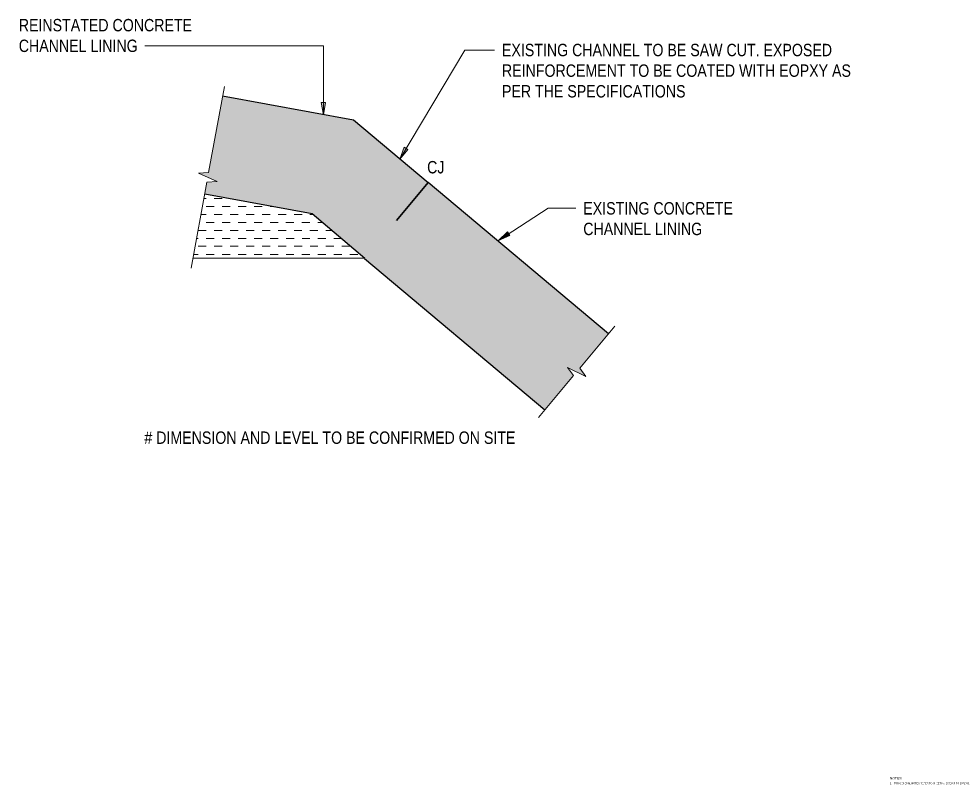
# Model space of a CAD drawing. Header units: metres. Extents: x 577.1 to 621.8, y 1.3 to 21.9.
# Drawn here: x 592.03 to 593.925, y 2.657 to 4.201 of the extents above; entities that cross this region are included whole.
import ezdxf

# ---------------------------------------------------------------- set-up
doc = ezdxf.new("R2010")
doc.units = ezdxf.units.M
doc.linetypes.add('JacobsDash', pattern=[0.0045, 0.003, -0.0015])
for name, color, linetype, lineweight in [('D-BDGE', 7, 'Continuous', 13), ('D-BDGE-LINE', 7, 'Continuous', 9), ('D-ENHA-TEXT', 7, 'Continuous', 9)]:
    doc.layers.add(name, color=color, linetype=linetype, lineweight=lineweight)
doc.styles.add('Arial Narrow_3', font='ARIALN.TTF', dxfattribs={"height": 0.025})
doc.styles.add('Arial Narrow_4', font='ARIALN.TTF', dxfattribs={"height": 0.0035})
doc.styles.add('Arial Narrow_5', font='ARIALN.TTF', dxfattribs={"height": 0.005})

# ---------------------------------------------------------------- blocks, each defined once
blk = doc.blocks.new('CS_DET_BreakLine_ViewScale - CS_Std BreakLine-7445381-Drafting 3')
at = {"layer": 'D-BDGE-LINE'}
for p, q in [((0.095, 0.02), (0.09, 0)), ((0.105, -0.02), (0.095, 0.02)), ((0.09, 0), (-0.02, 0)), ((0.11, 0), (0.105, -0.02)), ((0.22, 0), (0.11, 0))]:
    blk.add_line(p, q, dxfattribs=at)
blk = doc.blocks.new('CS_DET_BreakLine_ViewScale - CS_Std BreakLine-7462830-Drafting 3')
at = {"layer": 'D-BDGE-LINE'}
for p, q in [((0.1612, -0.02), (0.1712, 0.02)), ((0.1712, 0.02), (0.1762, 0)), ((-0.02, 0), (0.1562, 0)), ((0.1562, 0), (0.1612, -0.02)), ((0.1762, 0), (0.3524, 0))]:
    blk.add_line(p, q, dxfattribs=at)

msp = doc.modelspace()

# ---------------------------------------------------------------- hatches: boundary and pattern name
at = {"layer": 'D-BDGE-LINE', "true_color": 0xc0c0c0}
msp.add_hatch(color=9, dxfattribs=at).paths.add_polyline_path([(592.7286, 3.7181), (592.8564, 3.8704), (592.7058, 3.9967), (592.4412, 4.0451), (592.4131, 3.8914), (592.3925, 3.8901), (592.4301, 3.8731), (592.4095, 3.8718), (592.4052, 3.8484), (592.622, 3.8087), (592.7281, 3.7185)])
at = {"layer": 'D-BDGE-LINE', "true_color": 0xffffff}
msp.add_hatch(color=7, dxfattribs=at).paths.add_polyline_path([(593.092, 3.4122), (593.1498, 3.4812), (593.1377, 3.4979), (593.1748, 3.4798), (593.1627, 3.4965), (593.2205, 3.5654), (592.8567, 3.8708), (592.7281, 3.7175), (593.0791, 3.423)])
at = {"layer": 'D-BDGE-LINE'}
h = msp.add_hatch(dxfattribs=at)
h.set_pattern_fill('FP_7', color=256, style=0, pattern_type=2)
h.set_pattern_definition([(0, (588.520705, 0), (0.01613, 0.01613), [0.01613, -0.01613])])
h.paths.add_polyline_path([(592.7286, 3.7181), (592.622, 3.8087), (592.4052, 3.8484), (592.3814, 3.7181), (592.7281, 3.7181)])
at = {"layer": 'D-ENHA-TEXT'}
for points in [[(592.6449, 4.0073), (592.6493, 4.0323), (592.6405, 4.0323)], [(592.7989, 3.9184), (592.8155, 3.9376), (592.8079, 3.9421)], [(592.9982, 3.7538), (593.0216, 3.7637), (593.0168, 3.7711)]]:
    msp.add_hatch(color=256, dxfattribs=at).paths.add_polyline_path(points)

# ---------------------------------------------------------------- linework, layer by layer
at = {"layer": 'D-BDGE', "lineweight": 25}
for p, q in [((592.7058, 3.9967), (592.4412, 4.0451)), ((592.7058, 3.9967), (592.4412, 4.0451)), ((592.8564, 3.8704), (592.7058, 3.9967)), ((592.8564, 3.8704), (592.7058, 3.9967)), ((593.2205, 3.5654), (592.8567, 3.8708)), ((592.4052, 3.8484), (592.622, 3.8087)), ((592.4052, 3.8484), (592.622, 3.8087)), ((592.622, 3.8087), (592.7286, 3.7181)), ((592.622, 3.8087), (592.7286, 3.7181)), ((592.7281, 3.7175), (593.092, 3.4122))]:
    msp.add_line(p, q, dxfattribs=at)
at = {"layer": 'D-BDGE', "linetype": 'JacobsDash', "lineweight": 35}
msp.add_line((592.8567, 3.8708), (592.7281, 3.7175), dxfattribs=at)
at = {"layer": 'D-BDGE', "lineweight": 18}
msp.add_line((592.3814, 3.7181), (592.7286, 3.7181), dxfattribs=at)
at = {"layer": 'D-ENHA-TEXT'}
for p, q in [((592.4047, 4.1469), (592.284, 4.1469)), ((592.6449, 4.1469), (592.4047, 4.1469)), ((592.6449, 4.0073), (592.6449, 4.1469)), ((592.7989, 3.9184), (592.9302, 4.1384)), ((592.9302, 4.1384), (592.9905, 4.1384)), ((592.6493, 4.0323), (592.6405, 4.0323)), ((592.6405, 4.0323), (592.6449, 4.0073)), ((592.6449, 4.0073), (592.6493, 4.0323)), ((592.8079, 3.9421), (592.7989, 3.9184)), ((592.7989, 3.9184), (592.8155, 3.9376)), ((592.8155, 3.9376), (592.8079, 3.9421)), ((592.9982, 3.7538), (593.0986, 3.8189)), ((593.0986, 3.8189), (593.1547, 3.8189)), ((593.0168, 3.7711), (592.9982, 3.7538)), ((592.9982, 3.7538), (593.0216, 3.7637)), ((593.0216, 3.7637), (593.0168, 3.7711))]:
    msp.add_line(p, q, dxfattribs=at)

# ---------------------------------------------------------------- block references
at = {"layer": 'D-BDGE-LINE'}
for name, p, rotation in [('CS_DET_BreakLine_ViewScale - CS_Std BreakLine-7462830-Drafting 3', (592.3814, 3.7181), 79.639730923836), ('CS_DET_BreakLine_ViewScale - CS_Std BreakLine-7445381-Drafting 3', (593.092, 3.4122), 50.00000000000072)]:
    msp.add_blockref(name, p, dxfattribs=dict(at, rotation=rotation))

# ---------------------------------------------------------------- texts
at = {"layer": 'D-ENHA-TEXT', "attachment_point": 1, "bg_fill": 3, "box_fill_scale": 1, "bg_fill_color": 256, "bg_fill_true_color": 13158600, "bg_fill_transparency": 0}
for s, insert, char_height, style in [('REINSTATED CONCRETE ', (592.0296, 4.2011), 0.025, 'Arial Narrow_3'), ('CHANNEL LINING', (592.0296, 4.1594), 0.025, 'Arial Narrow_3'), ('EXISTING CHANNEL TO BE SAW CUT. EXPOSED ', (593.0055, 4.1509), 0.025, 'Arial Narrow_3'), ('REINFORCEMENT TO BE COATED WITH EOPXY AS ', (593.0055, 4.1093), 0.025, 'Arial Narrow_3'), ('PER THE SPECIFICATIONS ', (593.0055, 4.0676), 0.025, 'Arial Narrow_3'), ('# DIMENSION AND LEVEL TO BE CONFIRMED ON SITE', (592.2833, 3.3685), 0.025, 'Arial Narrow_3'), ('1.', (593.7889, 2.6601), 0.0035, 'Arial Narrow_4')]:
    msp.add_mtext(s, dxfattribs=dict(at, insert=insert, char_height=char_height, style=style))

# ---------------------------------------------------------------- next in the draw order: texts
at = {"layer": 'D-ENHA-TEXT', "insert": (592.8543, 3.9144), "char_height": 0.025, "attachment_point": 1, "style": 'Arial Narrow_3', "bg_fill": 3, "box_fill_scale": 1, "bg_fill_color": 256, "bg_fill_transparency": 0}
msp.add_mtext('CJ', dxfattribs=at)
at = {"layer": 'D-ENHA-TEXT', "attachment_point": 1, "bg_fill": 3, "box_fill_scale": 1, "bg_fill_color": 256, "bg_fill_true_color": 13158600, "bg_fill_transparency": 0}
for s, insert, char_height, style in [('EXISTING CONCRETE ', (593.1697, 3.8314), 0.025, 'Arial Narrow_3'), ('CHANNEL LINING', (593.1697, 3.7898), 0.025, 'Arial Narrow_3'), ('FOR GENERAL NOTES REFER TO SHEET No. 2871005 TO 2871008.', (593.7969, 2.6601), 0.0035, 'Arial Narrow_4')]:
    msp.add_mtext(s, dxfattribs=dict(at, insert=insert, char_height=char_height, style=style))

# ---------------------------------------------------------------- next in the draw order: texts
at = {"layer": 'D-ENHA-TEXT', "insert": (593.7889, 2.6712), "char_height": 0.005, "attachment_point": 1, "style": 'Arial Narrow_5', "bg_fill": 3, "box_fill_scale": 1, "bg_fill_color": 256, "bg_fill_true_color": 13158600, "bg_fill_transparency": 0}
msp.add_mtext('NOTES', dxfattribs=at)

doc.saveas('drawing.dxf')
